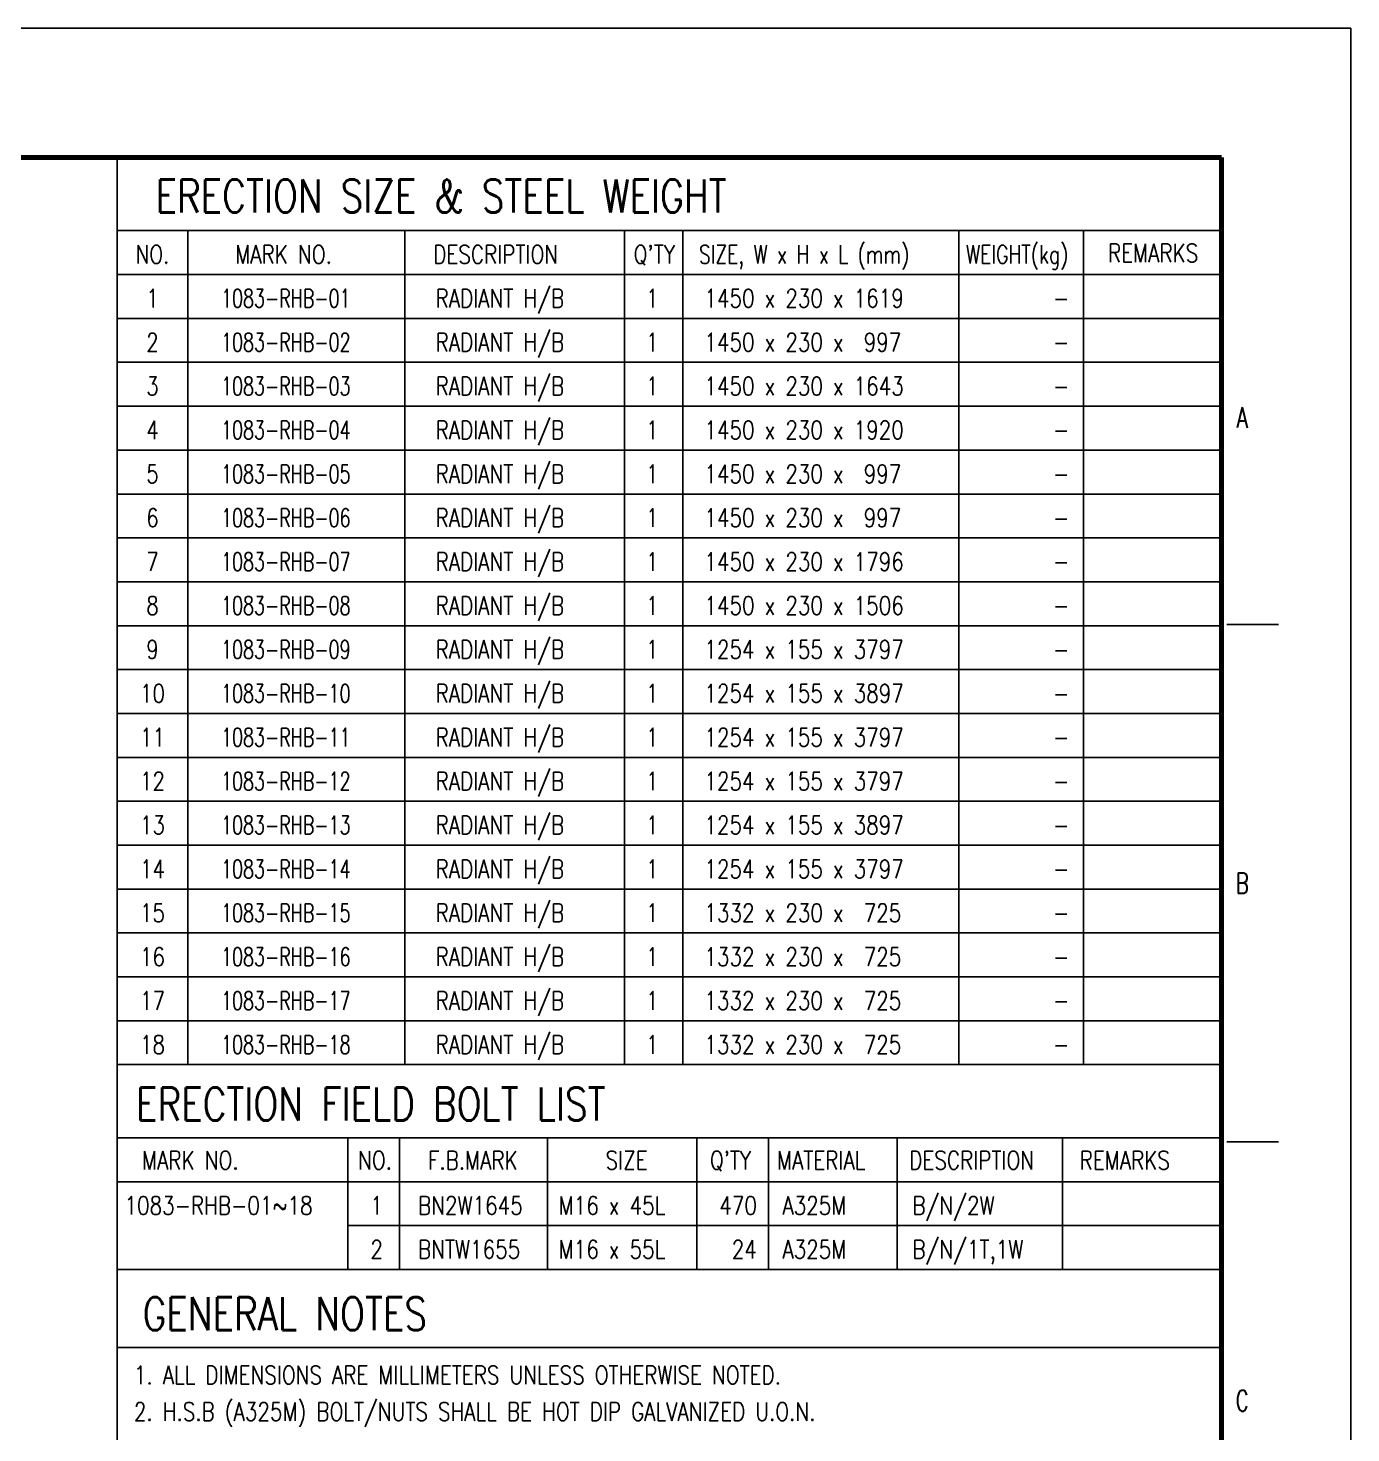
# Model space of a CAD drawing. Header units: millimetres. Extents: x 0 to 232280, y -26939 to 23794.
# Drawn here: x 46241 to 51666, y -8571 to -2810 of the extents above; entities that cross this region are included whole.
import ezdxf
from ezdxf.enums import TextEntityAlignment as Align

# ---------------------------------------------------------------- set-up
doc = ezdxf.new("R2010")
doc.units = ezdxf.units.MM
doc.header["$LTSCALE"] = 30
for name, color, linetype in [('CON-C', 4, 'Continuous'), ('CON-W', 7, 'Continuous'), ('TXT-C', 4, 'Continuous'), ('TXT-G', 3, 'Continuous'), ('TXT-Y', 2, 'Continuous')]:
    doc.layers.add(name, color=color, linetype=linetype)
doc.styles.add('ROMANS', font='ROMANS.shx', dxfattribs={"width": 0.8})
doc.styles.add('SIMPLEX', font='simplex.shx', dxfattribs={"width": 0.8})

# ---------------------------------------------------------------- blocks, each defined once
blk = doc.blocks.new('TITLE')
at = {"color": 7}
for p, q in [((841, 594.85), (0, 594.85)), ((841, 0), (841, 594.85)), ((824.02, 513.34), (831.1, 513.34)), ((824.02, 442.6), (831.1, 442.6))]:
    blk.add_line(p, q, dxfattribs=at)
at = {"color": 7, "const_width": 0.707}
for points in [[(823.32, 577.17), (27.94, 577.17)], [(823.32, 17.33), (823.32, 577.17)]]:
    blk.add_lwpolyline(points, dxfattribs=at)
at = {"color": 7, "style": 'ROMANS', "width": 0.7}
for s, p in [('A', (826.15, 541.63)), ('B', (826.15, 477.97)), ('C', (826.15, 407.24))]:
    blk.add_text(s, height=2.83, dxfattribs=at).set_placement(p, align=Align.MIDDLE)

msp = doc.modelspace()

# ---------------------------------------------------------------- linework, layer by layer
at = {"layer": 'CON-C'}
for p, q in [((46606.69, -9468.89), (46606.69, -3340.76)), ((51135.62, -3340.76), (46606.69, -3340.76)), ((51135.62, -3640.76), (46606.69, -3640.76)), ((51135.62, -3820.76), (46606.69, -3820.76)), ((51135.62, -7060.76), (46606.69, -7060.76)), ((51135.62, -7360.76), (46606.69, -7360.76)), ((51135.62, -7540.76), (46606.69, -7540.76)), ((51135.62, -7900.76), (46606.69, -7900.76)), ((51135.62, -8220.76), (46606.69, -8220.76)), ((51135.62, -8220.76), (46606.69, -8220.76))]:
    msp.add_line(p, q, dxfattribs=at)
at = {"layer": 'CON-W'}
for p, q in [((46896.69, -3640.76), (46896.69, -7060.76)), ((47786.69, -3640.76), (47786.69, -7060.76)), ((48686.69, -3640.76), (48686.69, -7060.76)), ((48926.69, -3640.76), (48926.69, -7060.76)), ((50058.92, -3640.76), (50058.92, -7060.76)), ((50568.92, -3640.76), (50568.92, -7060.76)), ((51135.62, -4000.76), (46606.69, -4000.76)), ((51135.62, -4180.76), (46606.69, -4180.76)), ((51135.62, -4360.76), (46606.69, -4360.76)), ((51135.62, -4540.76), (46606.69, -4540.76)), ((51135.62, -4720.76), (46606.69, -4720.76)), ((51135.62, -4900.76), (46606.69, -4900.76)), ((51135.62, -5080.76), (46606.69, -5080.76)), ((51135.62, -5260.76), (46606.69, -5260.76)), ((51135.62, -5440.76), (46606.69, -5440.76)), ((51135.62, -5620.76), (46606.69, -5620.76)), ((51135.62, -5800.76), (46606.69, -5800.76)), ((51135.62, -5980.76), (46606.69, -5980.76)), ((51135.62, -6160.76), (46606.69, -6160.76)), ((51135.62, -6340.76), (46606.69, -6340.76)), ((51135.62, -6520.76), (46606.69, -6520.76)), ((51135.62, -6700.76), (46606.69, -6700.76)), ((51135.62, -6880.76), (46606.69, -6880.76)), ((51135.62, -7060.76), (46606.69, -7060.76)), ((47552.07, -7360.76), (47552.07, -7900.76)), ((47763.95, -7360.76), (47763.95, -7900.76)), ((48371.2, -7360.76), (48371.2, -7900.76)), ((48983.2, -7360.76), (48983.2, -7900.76)), ((49277.2, -7360.76), (49277.2, -7900.76)), ((49805.56, -7360.76), (49805.56, -7900.76)), ((50482.77, -7360.76), (50482.77, -7900.76)), ((51135.62, -7720.76), (47552.07, -7720.76)), ((51135.62, -7900.76), (47552.07, -7900.76))]:
    msp.add_line(p, q, dxfattribs=at)

# ---------------------------------------------------------------- block references
at = {"linetype": 'ByBlock', "xscale": 29.99999999699995, "yscale": 29.99999999699995, "zscale": 29.99999999699995}
msp.add_blockref('TITLE', (26436.11, -20655.88), dxfattribs=at)

# ---------------------------------------------------------------- texts
at = {"layer": 'CON-C', "style": 'SIMPLEX', "width": 0.8}
msp.add_text('GENERAL NOTES', height=135, dxfattribs=at).set_placement((46711.03, -8149.79))
at = {"layer": 'TXT-C', "style": 'SIMPLEX', "width": 0.8}
for s, p in [('ERECTION SIZE & STEEL WEIGHT', (46764.28, -3565.76)), ('ERECTION FIELD BOLT LIST', (46684.28, -7289.79))]:
    msp.add_text(s, height=135, dxfattribs=at).set_placement(p)
at = {"layer": 'TXT-G', "style": 'SIMPLEX'}
for s, width, p in [('SIZE, W x H x L (mm)', 0.75, (48992.63, -3775.76)), ('WEIGHT(kg)', 0.75, (50088.17, -3775.76)), ('MARK NO.', 0.8, (47091.09, -3775.76)), ('DESCRIPTION', 0.8, (47903.08, -3775.76)), ('MARK NO.', 0.8, (46708.58, -7490)), ('NO.', 0.8, (47594.75, -7490)), ('F.B.MARK', 0.8, (47881.84, -7490)), ('SIZE', 0.8, (48609.62, -7490)), ("Q'TY", 0.8, (49037.35, -7490)), ('MATERIAL', 0.8, (49312.62, -7490)), ('DESCRIPTION', 0.8, (49855, -7490))]:
    msp.add_text(s, height=75, dxfattribs=dict(at, width=width)).set_placement(p)
at = {"layer": 'TXT-G', "style": 'SIMPLEX', "width": 0.8}
for s, p in [('NO.', (46751.43, -3775.76)), ("Q'TY", (48809.54, -3775.76)), ('REMARKS', (50855.19, -3770)), ('REMARKS', (50739.04, -7490))]:
    msp.add_text(s, height=75, dxfattribs=at).set_placement(p, align=Align.CENTER)
at = {"layer": 'TXT-Y', "style": 'SIMPLEX', "width": 0.8}
for s, p in [('1', (46751.43, -3955.76)), ('2', (46751.43, -4135.76)), ('3', (46751.43, -4315.76)), ('4', (46751.43, -4495.76)), ('5', (46751.43, -4675.76)), ('6', (46751.43, -4855.76)), ('7', (46751.43, -5035.76)), ('8', (46751.43, -5215.76)), ('9', (46751.43, -5395.76)), ('10', (46751.43, -5575.76)), ('11', (46751.43, -5755.76)), ('12', (46751.43, -5935.76)), ('13', (46751.43, -6115.76)), ('14', (46751.43, -6295.76)), ('15', (46751.43, -6475.76)), ('16', (46751.43, -6655.76)), ('17', (46751.43, -6835.76)), ('18', (46751.43, -7015.76))]:
    msp.add_text(s, height=75, dxfattribs=at).set_placement(p, align=Align.CENTER)
at = {"layer": 'TXT-Y', "style": 'SIMPLEX'}
for s, width, p in [('1083-RHB-01', 0.7, (47032.69, -3955.76)), ('RADIANT H/B', 0.8, (47912.69, -3955.76)), ('1450 x 230 x 1619', 0.8, (49014.92, -3955.76)), ('1083-RHB-02', 0.7, (47032.69, -4135.76)), ('RADIANT H/B', 0.8, (47912.69, -4135.76)), ('1450 x 230 x  997', 0.8, (49014.92, -4135.76)), ('1083-RHB-03', 0.7, (47032.69, -4315.76)), ('RADIANT H/B', 0.8, (47912.69, -4315.76)), ('1450 x 230 x 1643', 0.8, (49014.92, -4315.76)), ('1083-RHB-04', 0.7, (47032.69, -4495.76)), ('RADIANT H/B', 0.8, (47912.69, -4495.76)), ('1450 x 230 x 1920', 0.8, (49014.92, -4495.76)), ('1083-RHB-05', 0.7, (47032.69, -4675.76)), ('RADIANT H/B', 0.8, (47912.69, -4675.76)), ('1450 x 230 x  997', 0.8, (49014.92, -4675.76)), ('1083-RHB-06', 0.7, (47032.69, -4855.76)), ('RADIANT H/B', 0.8, (47912.69, -4855.76)), ('1450 x 230 x  997', 0.8, (49014.92, -4855.76)), ('RADIANT H/B', 0.8, (47912.69, -5035.76)), ('1083-RHB-07', 0.7, (47032.69, -5035.76)), ('1450 x 230 x 1796', 0.8, (49014.92, -5035.76)), ('RADIANT H/B', 0.8, (47912.69, -5215.76)), ('1083-RHB-08', 0.7, (47032.69, -5215.76)), ('1450 x 230 x 1506', 0.8, (49014.92, -5215.76)), ('1083-RHB-09', 0.7, (47032.69, -5395.76)), ('RADIANT H/B', 0.8, (47912.69, -5395.76)), ('1254 x 155 x 3797', 0.8, (49014.92, -5395.76)), ('1083-RHB-10', 0.7, (47032.69, -5575.76)), ('RADIANT H/B', 0.8, (47912.69, -5575.76)), ('1254 x 155 x 3897', 0.8, (49014.92, -5575.76)), ('1083-RHB-11', 0.7, (47032.69, -5755.76)), ('RADIANT H/B', 0.8, (47912.69, -5755.76)), ('1254 x 155 x 3797', 0.8, (49014.92, -5755.76)), ('1083-RHB-12', 0.7, (47032.69, -5935.76)), ('RADIANT H/B', 0.8, (47912.69, -5935.76)), ('1254 x 155 x 3797', 0.8, (49014.92, -5935.76)), ('1083-RHB-13', 0.7, (47032.69, -6115.76)), ('RADIANT H/B', 0.8, (47912.69, -6115.76)), ('1254 x 155 x 3897', 0.8, (49014.92, -6115.76)), ('1083-RHB-14', 0.7, (47032.69, -6295.76)), ('RADIANT H/B', 0.8, (47912.69, -6295.76)), ('1254 x 155 x 3797', 0.8, (49014.92, -6295.76)), ('RADIANT H/B', 0.8, (47912.69, -6475.76)), ('1083-RHB-15', 0.7, (47032.69, -6475.76)), ('1332 x 230 x  725', 0.8, (49014.92, -6475.76)), ('RADIANT H/B', 0.8, (47912.69, -6655.76)), ('1083-RHB-16', 0.7, (47032.69, -6655.76)), ('1332 x 230 x  725', 0.8, (49014.92, -6655.76)), ('1083-RHB-17', 0.7, (47032.69, -6835.76)), ('RADIANT H/B', 0.8, (47912.69, -6835.76)), ('1332 x 230 x  725', 0.8, (49014.92, -6835.76)), ('1083-RHB-18', 0.7, (47032.69, -7015.76)), ('RADIANT H/B', 0.8, (47912.69, -7015.76)), ('1332 x 230 x  725', 0.8, (49014.92, -7015.76)), ('1083-RHB-01~18', 0.8, (46636.69, -7675.76)), ('1', 0.8, (47645.16, -7675.76)), ('BN2W1645', 0.8, (47840.5, -7675.76)), ('M16 x 45L', 0.8, (48417.4, -7675.76)), ('A325M', 0.8, (49334.68, -7675.76)), ('B/N/2W', 0.8, (49868.06, -7675.76)), ('B/N/1T,1W', 0.8, (49868.06, -7855.76)), ('2', 0.8, (47645.16, -7855.76)), ('BNTW1655', 0.8, (47840.5, -7855.76)), ('M16 x 55L', 0.8, (48417.4, -7855.76)), ('A325M', 0.8, (49334.68, -7855.76)), ('1. ALL DIMENSIONS ARE MILLIMETERS UNLESS OTHERWISE NOTED.', 0.8, (46675.19, -8370.76)), ('2. H.S.B (A325M) BOLT/NUTS SHALL BE HOT DIP GALVANIZED U.O.N.', 0.8, (46675.19, -8520.76))]:
    msp.add_text(s, height=75, dxfattribs=dict(at, width=width)).set_placement(p)
at = {"layer": 'TXT-Y', "style": 'SIMPLEX', "width": 0.8}
for s, p in [('1', (48826.69, -3955.76)), ('-', (50511.78, -3955.76)), ('1', (48826.69, -4135.76)), ('-', (50511.78, -4135.76)), ('1', (48826.69, -4315.76)), ('-', (50511.78, -4315.76)), ('1', (48826.69, -4495.76)), ('-', (50511.78, -4495.76)), ('1', (48826.69, -4675.76)), ('-', (50511.78, -4675.76)), ('1', (48826.69, -4855.76)), ('-', (50511.78, -4855.76)), ('1', (48826.69, -5035.76)), ('-', (50511.78, -5035.76)), ('1', (48826.69, -5215.76)), ('-', (50511.78, -5215.76)), ('1', (48826.69, -5395.76)), ('-', (50511.78, -5395.76)), ('1', (48826.69, -5575.76)), ('-', (50511.78, -5575.76)), ('1', (48826.69, -5755.76)), ('-', (50511.78, -5755.76)), ('1', (48826.69, -5935.76)), ('-', (50511.78, -5935.76)), ('1', (48826.69, -6115.76)), ('-', (50511.78, -6115.76)), ('1', (48826.69, -6295.76)), ('-', (50511.78, -6295.76)), ('1', (48826.69, -6475.76)), ('-', (50511.78, -6475.76)), ('1', (48826.69, -6655.76)), ('-', (50511.78, -6655.76)), ('1', (48826.69, -6835.76)), ('-', (50511.78, -6835.76)), ('1', (48826.69, -7015.76)), ('-', (50511.78, -7015.76)), ('470', (49230.07, -7675.76)), ('24', (49230.07, -7855.76))]:
    msp.add_text(s, height=75, dxfattribs=at).set_placement(p, align=Align.RIGHT)

doc.saveas('drawing.dxf')
